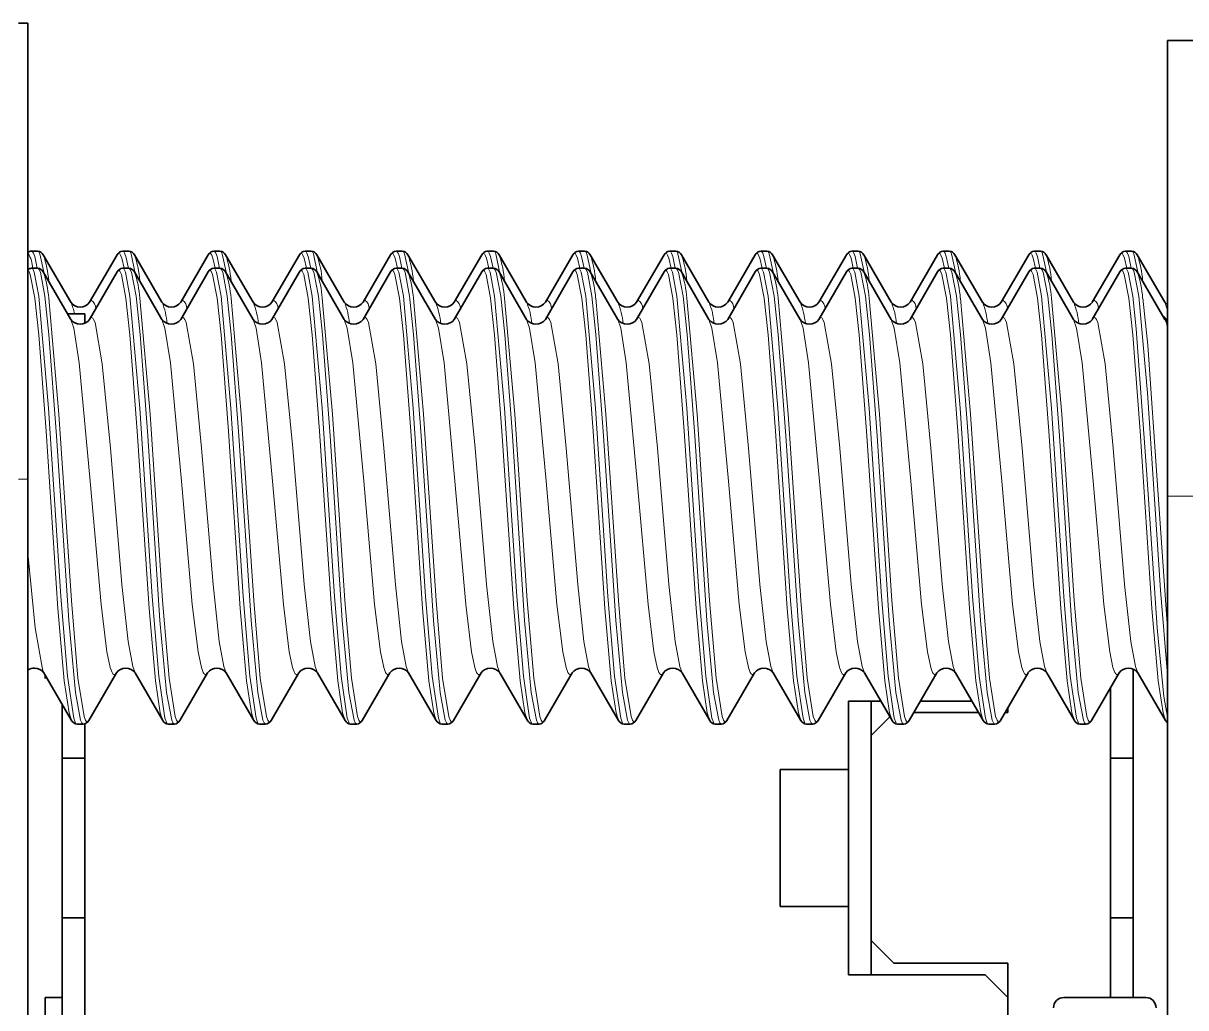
# Model space of a CAD drawing. Extents: x 377 to 822, y 181 to 641.
# Drawn here: x 782.5 to 787.6, y 432.68 to 437 of the extents above; entities that cross this region are included whole.
import ezdxf

# ---------------------------------------------------------------- set-up
doc = ezdxf.new("R2010")
doc.units = 0

msp = doc.modelspace()

# ---------------------------------------------------------------- linework, layer by layer
at = {"color": 7, "lineweight": 35, "ltscale": 0.001021}
msp.add_line((782.5207, 437), (782.4799, 437), dxfattribs=at)
at = {"color": 7, "lineweight": 35, "ltscale": 0.05}
for p, q in [((782.5207, 435), (782.5207, 437)), ((787.5207, 434.9248), (787.5207, 436.9248))]:
    msp.add_line(p, q, dxfattribs=at)
at = {"color": 7, "lineweight": 35, "ltscale": 0.020125}
msp.add_line((787.5207, 436.9248), (788.3257, 436.9248), dxfattribs=at)
at = {"color": 7, "lineweight": 35, "ltscale": 0.000669861}
for p, q in [((782.5366, 436), (782.5634, 436)), ((783.3365, 436), (783.3633, 436)), ((784.5366, 436), (784.5634, 436)), ((785.3365, 436), (785.3633, 436)), ((786.5366, 436), (786.5634, 436)), ((787.3365, 436), (787.3633, 436)), ((782.5366, 435.9248), (782.5634, 435.9248)), ((783.3365, 435.9248), (783.3633, 435.9248)), ((784.5366, 435.9248), (784.5634, 435.9248)), ((785.3365, 435.9248), (785.3633, 435.9248)), ((786.5366, 435.9248), (786.5634, 435.9248)), ((787.3365, 435.9248), (787.3633, 435.9248)), ((783.5366, 433.9248), (783.5634, 433.9248)), ((784.3365, 433.9248), (784.3633, 433.9248)), ((785.5366, 433.9248), (785.5634, 433.9248)), ((786.3365, 433.9248), (786.3633, 433.9248))]:
    msp.add_line(p, q, dxfattribs=at)
at = {"color": 7, "lineweight": 35, "ltscale": 0.006017}
for p, q in [((782.5878, 435.9839), (782.7089, 435.7758)), ((782.9121, 435.9839), (782.7911, 435.7758)), ((782.9878, 435.9839), (783.1088, 435.7758)), ((783.3878, 435.9839), (783.5089, 435.7758)), ((783.7121, 435.9839), (783.5911, 435.7758)), ((784.1878, 435.9839), (784.3088, 435.7758)), ((784.5121, 435.9839), (784.3911, 435.7758)), ((784.5878, 435.9839), (784.7089, 435.7758)), ((784.9121, 435.9839), (784.7911, 435.7758)), ((784.9878, 435.9839), (785.1088, 435.7758)), ((785.3878, 435.9839), (785.5089, 435.7758)), ((785.7121, 435.9839), (785.5911, 435.7758)), ((786.1878, 435.9839), (786.3088, 435.7758)), ((786.5121, 435.9839), (786.3911, 435.7758)), ((786.5878, 435.9839), (786.7089, 435.7758)), ((786.9121, 435.9839), (786.7911, 435.7758)), ((786.9878, 435.9839), (787.1088, 435.7758)), ((787.3878, 435.9839), (787.5089, 435.7758)), ((782.5878, 435.9087), (782.7089, 435.7006)), ((782.9121, 435.9087), (782.7911, 435.7006)), ((782.9878, 435.9087), (783.1088, 435.7006)), ((783.3878, 435.9087), (783.5089, 435.7006)), ((783.7121, 435.9087), (783.5911, 435.7006)), ((784.1878, 435.9087), (784.3088, 435.7006)), ((784.5121, 435.9087), (784.3911, 435.7006)), ((784.5878, 435.9087), (784.7089, 435.7006)), ((784.9121, 435.9087), (784.7911, 435.7006)), ((784.9878, 435.9087), (785.1088, 435.7006)), ((785.3878, 435.9087), (785.5089, 435.7006)), ((785.7121, 435.9087), (785.5911, 435.7006)), ((786.1878, 435.9087), (786.3088, 435.7006)), ((786.5121, 435.9087), (786.3911, 435.7006)), ((786.5878, 435.9087), (786.7089, 435.7006)), ((786.9121, 435.9087), (786.7911, 435.7006)), ((786.9878, 435.9087), (787.1088, 435.7006)), ((787.3878, 435.9087), (787.5089, 435.7006)), ((783.1878, 433.9409), (783.3088, 434.1489)), ((783.5878, 433.9409), (783.7089, 434.1489)), ((783.9878, 433.9409), (784.1088, 434.1489)), ((784.3878, 433.9409), (784.5089, 434.1489)), ((785.1878, 433.9409), (785.3088, 434.1489)), ((785.5878, 433.9409), (785.7089, 434.1489)), ((785.9878, 433.9409), (786.1088, 434.1489)), ((786.3878, 433.9409), (786.5089, 434.1489)), ((787.1878, 433.9409), (787.3088, 434.1489))]:
    msp.add_line(p, q, dxfattribs=at)
at = {"color": 7, "lineweight": 35, "ltscale": 0.000671387}
for p, q in [((782.9365, 436), (782.9634, 436)), ((783.7365, 436), (783.7634, 436)), ((784.1365, 436), (784.1634, 436)), ((784.9365, 436), (784.9634, 436)), ((785.7365, 436), (785.7634, 436)), ((786.1365, 436), (786.1634, 436)), ((786.9365, 436), (786.9634, 436)), ((782.9365, 435.9248), (782.9634, 435.9248)), ((783.7365, 435.9248), (783.7634, 435.9248)), ((784.1365, 435.9248), (784.1634, 435.9248)), ((784.9365, 435.9248), (784.9634, 435.9248)), ((785.7365, 435.9248), (785.7634, 435.9248)), ((786.1365, 435.9248), (786.1634, 435.9248)), ((786.9365, 435.9248), (786.9634, 435.9248)), ((782.7365, 433.9248), (782.7634, 433.9248)), ((783.1365, 433.9248), (783.1634, 433.9248)), ((783.9365, 433.9248), (783.9634, 433.9248)), ((784.7365, 433.9248), (784.7634, 433.9248)), ((785.1365, 433.9248), (785.1634, 433.9248)), ((785.9365, 433.9248), (785.9634, 433.9248)), ((786.7365, 433.9248), (786.7634, 433.9248)), ((787.1365, 433.9248), (787.1634, 433.9248))]:
    msp.add_line(p, q, dxfattribs=at)
at = {"color": 7, "lineweight": 35, "ltscale": 0.006018}
for p, q in [((783.3121, 435.9839), (783.191, 435.7758)), ((783.7878, 435.9839), (783.9089, 435.7758)), ((784.1121, 435.9839), (783.991, 435.7758)), ((785.3121, 435.9839), (785.191, 435.7758)), ((785.7878, 435.9839), (785.9089, 435.7758)), ((786.1121, 435.9839), (785.991, 435.7758)), ((787.3121, 435.9839), (787.191, 435.7758)), ((783.3121, 435.9087), (783.191, 435.7006)), ((783.7878, 435.9087), (783.9089, 435.7006)), ((784.1121, 435.9087), (783.991, 435.7006)), ((785.3121, 435.9087), (785.191, 435.7006)), ((785.7878, 435.9087), (785.9089, 435.7006)), ((786.1121, 435.9087), (785.991, 435.7006)), ((787.3121, 435.9087), (787.191, 435.7006)), ((782.7121, 433.9409), (782.5911, 434.1489)), ((782.7878, 433.9409), (782.9089, 434.1489)), ((783.5121, 433.9409), (783.3911, 434.1489)), ((783.9121, 433.9409), (783.7911, 434.1489)), ((784.7121, 433.9409), (784.5911, 434.1489)), ((784.7878, 433.9409), (784.9089, 434.1489)), ((785.5121, 433.9409), (785.3911, 434.1489)), ((785.9121, 433.9409), (785.7911, 434.1489)), ((786.7121, 433.9409), (786.5911, 434.1489)), ((786.7878, 433.9409), (786.9089, 434.1489)), ((787.5121, 433.9409), (787.3911, 434.1489))]:
    msp.add_line(p, q, dxfattribs=at)
at = {"color": 7, "lineweight": 13, "ltscale": 0.000798874}
msp.add_line((787.5089, 435.7758), (787.5198, 435.7458), dxfattribs=at)
at = {"color": 7, "lineweight": 35, "ltscale": 0.000424612}
msp.add_line((787.5207, 435.7637), (787.5089, 435.7758), dxfattribs=at)
at = {"color": 7, "lineweight": 35, "ltscale": 0.001897}
msp.add_line((782.6948, 435.7248), (782.7707, 435.7248), dxfattribs=at)
at = {"color": 7, "lineweight": 35, "ltscale": 0.001027}
msp.add_line((782.7707, 435.7248), (782.7707, 435.6837), dxfattribs=at)
at = {"color": 7, "lineweight": 35, "ltscale": 0.000420844}
msp.add_line((787.5206, 435.6885), (787.5089, 435.7006), dxfattribs=at)
at = {"color": 7, "lineweight": 13, "ltscale": 0.001021}
msp.add_line((782.5207, 435), (782.4799, 435), dxfattribs=at)
at = {"color": 7, "lineweight": 35}
msp.add_line((782.5207, 406), (782.5207, 435), dxfattribs=at)
at = {"color": 7, "lineweight": 35, "ltscale": 0.2125}
msp.add_line((787.5207, 434.9248), (787.5207, 426.4248), dxfattribs=at)
at = {"color": 7, "lineweight": 13, "ltscale": 0.020125}
msp.add_line((787.5207, 434.9248), (788.3257, 434.9248), dxfattribs=at)
at = {"color": 7, "lineweight": 35, "ltscale": 0.000405121}
msp.add_line((782.5957, 434.1248), (782.5957, 434.141), dxfattribs=at)
at = {"color": 7, "lineweight": 35, "ltscale": 0.006019}
for p, q in [((783.1121, 433.9409), (782.991, 434.1489)), ((784.3121, 433.9409), (784.191, 434.1489)), ((785.1121, 433.9409), (784.991, 434.1489)), ((786.3121, 433.9409), (786.191, 434.1489)), ((787.1121, 433.9409), (786.991, 434.1489))]:
    msp.add_line(p, q, dxfattribs=at)
at = {"color": 7, "lineweight": 35, "ltscale": 0.009776}
msp.add_line((787.3707, 434.1658), (787.3707, 433.7748), dxfattribs=at)
msp.add_line((787.3707, 434.1658), (787.3707, 433.7748), dxfattribs=at)
at = {"color": 7, "lineweight": 35, "ltscale": 0.033964}
msp.add_line((787.2707, 432.7248), (787.2707, 434.0833), dxfattribs=at)
msp.add_line((787.2707, 432.7248), (787.2707, 434.0833), dxfattribs=at)
at = {"color": 7, "lineweight": 35, "ltscale": 0.0075}
for p, q in [((786.1207, 434.0248), (786.1207, 433.7248)), ((786.1207, 433.7248), (785.8207, 433.7248)), ((785.8207, 433.1248), (786.1207, 433.1248)), ((786.1207, 433.1248), (786.1207, 432.8248))]:
    msp.add_line(p, q, dxfattribs=at)
at = {"color": 7, "lineweight": 35, "ltscale": 0.003566}
msp.add_line((786.2633, 434.0248), (786.1207, 434.0248), dxfattribs=at)
at = {"color": 7, "lineweight": 35, "ltscale": 0.003751}
msp.add_line((786.2207, 434.0248), (786.2207, 433.8748), dxfattribs=at)
msp.add_line((786.2207, 434.0248), (786.2207, 433.8748), dxfattribs=at)
at = {"color": 7, "lineweight": 35, "ltscale": 0.03}
for p, q in [((786.2207, 434.0248), (786.2207, 432.8248)), ((786.8207, 431.5248), (786.8207, 432.7248))]:
    msp.add_line(p, q, dxfattribs=at)
at = {"color": 7, "lineweight": 35, "ltscale": 0.005666}
msp.add_line((786.6633, 434.0248), (786.4366, 434.0248), dxfattribs=at)
at = {"color": 7, "lineweight": 35, "ltscale": 0.005932}
msp.add_line((782.6707, 434.0121), (782.6707, 433.7748), dxfattribs=at)
at = {"color": 7, "lineweight": 35, "ltscale": 0.009682}
msp.add_line((782.6707, 433.6248), (782.6707, 434.0121), dxfattribs=at)
at = {"color": 7, "lineweight": 35, "ltscale": 0.007121}
for p, q in [((786.6924, 433.9748), (786.4075, 433.9748)), ((786.6924, 433.9748), (786.4075, 433.9748)), ((786.4075, 433.9748), (786.6924, 433.9748))]:
    msp.add_line(p, q, dxfattribs=at)
at = {"color": 7, "lineweight": 35, "ltscale": 0.000328064}
for p, q in [((786.8207, 433.9748), (786.8076, 433.9748)), ((786.8207, 433.9748), (786.8076, 433.9748)), ((786.8076, 433.9748), (786.8207, 433.9748))]:
    msp.add_line(p, q, dxfattribs=at)
at = {"color": 7, "lineweight": 35, "ltscale": 0.000565338}
for p, q in [((786.8207, 433.9974), (786.8207, 433.9748)), ((786.8207, 433.9974), (786.8207, 433.9748)), ((786.8207, 433.9748), (786.8207, 433.9974))]:
    msp.add_line(p, q, dxfattribs=at)
at = {"color": 7, "lineweight": 35, "ltscale": 0.032528}
msp.add_line((782.7707, 432.6248), (782.7707, 433.9259), dxfattribs=at)
at = {"color": 7, "lineweight": 35, "ltscale": 0.002903}
msp.add_line((786.3028, 433.9569), (786.2207, 433.8748), dxfattribs=at)
msp.add_line((786.3028, 433.9569), (786.2207, 433.8748), dxfattribs=at)
msp.add_line((786.3028, 433.9569), (786.2207, 433.8748), dxfattribs=at)
at = {"color": 7, "lineweight": 35, "ltscale": 0.000336425}
msp.add_line((787.5207, 433.9305), (787.5121, 433.9409), dxfattribs=at)
at = {"color": 7, "lineweight": 35, "ltscale": 0.0225}
msp.add_line((786.2207, 433.8748), (786.2207, 432.9748), dxfattribs=at)
msp.add_line((786.2207, 433.8748), (786.2207, 432.9748), dxfattribs=at)
at = {"color": 7, "lineweight": 35, "ltscale": 0.0175}
for p, q in [((782.6707, 433.7748), (782.6707, 433.0748)), ((782.7707, 433.7748), (782.7707, 433.0748)), ((786.2207, 433.7748), (786.2207, 433.0748)), ((786.2207, 433.0748), (786.2207, 433.7748)), ((787.3707, 433.7748), (787.3707, 433.0748)), ((787.3707, 433.7748), (787.3707, 433.0748))]:
    msp.add_line(p, q, dxfattribs=at)
at = {"color": 7, "lineweight": 35, "ltscale": 0.002499}
for p, q in [((782.7707, 433.7748), (782.6707, 433.7748)), ((787.2707, 433.7748), (787.3707, 433.7748)), ((787.2707, 433.7748), (787.3707, 433.7748)), ((782.7707, 433.0748), (782.6707, 433.0748)), ((787.3707, 433.0748), (787.2707, 433.0748)), ((787.3707, 433.0748), (787.2707, 433.0748)), ((787.3707, 433.0748), (787.2707, 433.0748))]:
    msp.add_line(p, q, dxfattribs=at)
at = {"color": 7, "lineweight": 35, "ltscale": 0.015}
for p, q in [((785.8207, 433.7248), (785.8207, 433.1248)), ((786.1207, 433.1248), (786.1207, 433.7248))]:
    msp.add_line(p, q, dxfattribs=at)
at = {"color": 7, "lineweight": 35, "ltscale": 0.0125}
for p, q in [((782.6707, 433.2248), (782.6707, 432.7248)), ((786.3207, 432.8748), (786.8207, 432.8748)), ((786.3207, 432.8748), (786.8207, 432.8748))]:
    msp.add_line(p, q, dxfattribs=at)
at = {"color": 7, "lineweight": 35, "ltscale": 0.01125}
msp.add_line((782.6707, 433.0748), (782.6707, 432.6248), dxfattribs=at)
at = {"color": 7, "lineweight": 35, "ltscale": 0.00875}
msp.add_line((787.3707, 433.0748), (787.3707, 432.7248), dxfattribs=at)
msp.add_line((787.3707, 433.0748), (787.3707, 432.7248), dxfattribs=at)
at = {"color": 7, "lineweight": 35, "ltscale": 0.003535}
for p, q in [((786.2207, 432.9748), (786.3207, 432.8748)), ((786.2207, 432.9748), (786.3207, 432.8748)), ((786.2207, 432.9748), (786.3207, 432.8748)), ((786.8207, 432.7248), (786.7207, 432.8248))]:
    msp.add_line(p, q, dxfattribs=at)
at = {"color": 7, "lineweight": 35, "ltscale": 0.00375}
for p, q in [((786.2207, 432.9748), (786.2207, 432.8248)), ((786.2207, 432.9748), (786.2207, 432.8248)), ((786.8207, 432.8748), (786.8207, 432.7248)), ((786.8207, 432.8748), (786.8207, 432.7248)), ((786.8207, 432.8748), (786.8207, 432.7248))]:
    msp.add_line(p, q, dxfattribs=at)
at = {"color": 7, "lineweight": 35, "ltscale": 0.015001}
msp.add_line((786.1207, 432.8248), (786.7207, 432.8248), dxfattribs=at)
at = {"color": 7, "lineweight": 35, "ltscale": 0.001875}
msp.add_line((782.5957, 432.7248), (782.6707, 432.7248), dxfattribs=at)
at = {"color": 7, "lineweight": 35, "ltscale": 0.0025}
msp.add_line((782.5957, 432.7248), (782.5957, 432.6248), dxfattribs=at)
at = {"color": 7, "lineweight": 35, "ltscale": 0.009001}
msp.add_line((787.4257, 432.7248), (787.0657, 432.7248), dxfattribs=at)
at = {"color": 7, "lineweight": 13}
for points in [[(782.5614, 435.9247), (782.5504, 435.9762), (782.5449, 435.9914), (782.5411, 435.9974), (782.5392, 435.9991), (782.5364, 436)], [(782.5919, 435.9017), (782.5731, 435.9884), (782.5688, 435.9964), (782.5667, 435.9987), (782.5645, 435.9998), (782.5634, 436)], [(782.9424, 435.9247), (782.9322, 435.9694), (782.927, 435.9825), (782.9235, 435.9877), (782.9218, 435.9891), (782.9192, 435.99)], [(782.9614, 435.9247), (782.9504, 435.9762), (782.9449, 435.9914), (782.9412, 435.9974), (782.9393, 435.9991), (782.9365, 436)], [(782.9918, 435.9017), (782.9731, 435.9884), (782.9688, 435.9964), (782.9667, 435.9987), (782.9645, 435.9998), (782.9634, 436)], [(783.3424, 435.9247), (783.3322, 435.9694), (783.327, 435.9825), (783.3235, 435.9877), (783.3218, 435.9891), (783.3192, 435.99)], [(783.3614, 435.9247), (783.3505, 435.9762), (783.3448, 435.9914), (783.3411, 435.9974), (783.3393, 435.9991), (783.3365, 436)], [(783.3918, 435.9017), (783.373, 435.9884), (783.3688, 435.9964), (783.3666, 435.9987), (783.3645, 435.9998), (783.3635, 436)], [(783.7424, 435.9247), (783.7322, 435.9694), (783.727, 435.9825), (783.7235, 435.9877), (783.7218, 435.9891), (783.7192, 435.99)], [(783.7614, 435.9247), (783.7504, 435.9762), (783.7449, 435.9914), (783.7411, 435.9974), (783.7393, 435.9991), (783.7365, 436)], [(783.7919, 435.9017), (783.7731, 435.9884), (783.7688, 435.9964), (783.7667, 435.9987), (783.7645, 435.9998), (783.7634, 436)], [(784.1424, 435.9247), (784.1322, 435.9694), (784.127, 435.9825), (784.1235, 435.9877), (784.1218, 435.9891), (784.1192, 435.99)], [(784.1614, 435.9247), (784.1505, 435.9762), (784.1449, 435.9914), (784.1412, 435.9974), (784.1393, 435.9991), (784.1365, 436)], [(784.1918, 435.9017), (784.173, 435.9884), (784.1688, 435.9964), (784.1666, 435.9987), (784.1645, 435.9998), (784.1635, 436)], [(784.5424, 435.9247), (784.5322, 435.9694), (784.527, 435.9825), (784.5235, 435.9877), (784.5218, 435.9891), (784.5192, 435.99)], [(784.5614, 435.9247), (784.5504, 435.9762), (784.5449, 435.9914), (784.5411, 435.9974), (784.5392, 435.9991), (784.5364, 436)], [(784.5919, 435.9017), (784.5731, 435.9884), (784.5688, 435.9964), (784.5667, 435.9987), (784.5645, 435.9998), (784.5634, 436)], [(784.9424, 435.9247), (784.9322, 435.9694), (784.927, 435.9825), (784.9235, 435.9877), (784.9218, 435.9891), (784.9192, 435.99)], [(784.9614, 435.9247), (784.9504, 435.9762), (784.9449, 435.9914), (784.9412, 435.9974), (784.9393, 435.9991), (784.9365, 436)], [(784.9918, 435.9017), (784.9731, 435.9884), (784.9688, 435.9964), (784.9667, 435.9987), (784.9645, 435.9998), (784.9634, 436)], [(785.3424, 435.9247), (785.3322, 435.9694), (785.327, 435.9825), (785.3235, 435.9877), (785.3218, 435.9891), (785.3192, 435.99)], [(785.3614, 435.9247), (785.3505, 435.9762), (785.3448, 435.9914), (785.3411, 435.9974), (785.3393, 435.9991), (785.3365, 436)], [(785.3918, 435.9017), (785.373, 435.9884), (785.3688, 435.9964), (785.3666, 435.9987), (785.3645, 435.9998), (785.3635, 436)], [(785.7424, 435.9247), (785.7322, 435.9694), (785.727, 435.9825), (785.7235, 435.9877), (785.7218, 435.9891), (785.7192, 435.99)], [(785.7614, 435.9247), (785.7504, 435.9762), (785.7449, 435.9914), (785.7411, 435.9974), (785.7393, 435.9991), (785.7365, 436)], [(785.7919, 435.9017), (785.7731, 435.9884), (785.7688, 435.9964), (785.7667, 435.9987), (785.7645, 435.9998), (785.7634, 436)], [(786.1424, 435.9247), (786.1322, 435.9694), (786.127, 435.9825), (786.1235, 435.9877), (786.1218, 435.9891), (786.1192, 435.99)], [(786.1614, 435.9247), (786.1505, 435.9762), (786.1449, 435.9914), (786.1412, 435.9974), (786.1393, 435.9991), (786.1365, 436)], [(786.1918, 435.9017), (786.173, 435.9884), (786.1688, 435.9964), (786.1666, 435.9987), (786.1645, 435.9998), (786.1635, 436)], [(786.5424, 435.9247), (786.5322, 435.9694), (786.527, 435.9825), (786.5235, 435.9877), (786.5218, 435.9891), (786.5192, 435.99)], [(786.5614, 435.9247), (786.5504, 435.9762), (786.5449, 435.9914), (786.5411, 435.9974), (786.5392, 435.9991), (786.5364, 436)], [(786.5919, 435.9017), (786.5731, 435.9884), (786.5688, 435.9964), (786.5667, 435.9987), (786.5645, 435.9998), (786.5634, 436)], [(786.9424, 435.9247), (786.9322, 435.9694), (786.927, 435.9825), (786.9235, 435.9877), (786.9218, 435.9891), (786.9192, 435.99)], [(786.9614, 435.9247), (786.9504, 435.9762), (786.9449, 435.9914), (786.9412, 435.9974), (786.9393, 435.9991), (786.9365, 436)], [(786.9918, 435.9017), (786.9731, 435.9884), (786.9688, 435.9964), (786.9667, 435.9987), (786.9645, 435.9998), (786.9634, 436)], [(787.3424, 435.9247), (787.3322, 435.9694), (787.327, 435.9825), (787.3235, 435.9877), (787.3218, 435.9891), (787.3192, 435.99)], [(787.3614, 435.9247), (787.3505, 435.9762), (787.3448, 435.9914), (787.3411, 435.9974), (787.3393, 435.9991), (787.3365, 436)], [(787.3918, 435.9017), (787.373, 435.9884), (787.3688, 435.9964), (787.3666, 435.9987), (787.3645, 435.9998), (787.3635, 436)], [(782.5511, 435.793), (782.531, 435.8977), (782.5242, 435.9117), (782.5207, 435.9145)], [(782.5684, 435.8023), (782.5484, 435.9074), (782.5416, 435.9217), (782.5381, 435.9245), (782.5364, 435.9248)], [(782.5952, 435.8023), (782.5753, 435.9072), (782.5685, 435.9215), (782.5651, 435.9244), (782.5634, 435.9248)], [(782.951, 435.793), (782.9311, 435.8974), (782.9243, 435.9116), (782.9208, 435.9144), (782.9192, 435.9148)], [(782.9684, 435.8023), (782.9484, 435.9074), (782.9416, 435.9217), (782.9381, 435.9245), (782.9365, 435.9248)], [(782.9952, 435.8023), (782.9753, 435.9072), (782.9685, 435.9215), (782.9651, 435.9244), (782.9634, 435.9248)], [(783.3511, 435.793), (783.3311, 435.8974), (783.3243, 435.9116), (783.3209, 435.9144), (783.3192, 435.9148)], [(783.3683, 435.8023), (783.3484, 435.9074), (783.3416, 435.9217), (783.3381, 435.9245), (783.3365, 435.9248)], [(783.3952, 435.8023), (783.3753, 435.9072), (783.3685, 435.9215), (783.3651, 435.9244), (783.3635, 435.9248)], [(783.7511, 435.793), (783.7311, 435.8974), (783.7242, 435.9116), (783.7208, 435.9144), (783.7192, 435.9148)], [(783.7684, 435.8023), (783.7484, 435.9074), (783.7416, 435.9217), (783.7381, 435.9245), (783.7365, 435.9248)], [(783.7952, 435.8023), (783.7753, 435.9072), (783.7685, 435.9215), (783.7651, 435.9244), (783.7634, 435.9248)], [(784.1511, 435.793), (784.1311, 435.8974), (784.1243, 435.9116), (784.1208, 435.9144), (784.1192, 435.9148)], [(784.1684, 435.8023), (784.1484, 435.9074), (784.1415, 435.9217), (784.1381, 435.9245), (784.1365, 435.9248)], [(784.1952, 435.8023), (784.1754, 435.9072), (784.1685, 435.9215), (784.1651, 435.9244), (784.1635, 435.9248)], [(784.5511, 435.793), (784.5311, 435.8974), (784.5243, 435.9116), (784.5208, 435.9144), (784.5192, 435.9148)], [(784.5684, 435.8023), (784.5484, 435.9074), (784.5416, 435.9217), (784.5381, 435.9245), (784.5364, 435.9248)], [(784.5952, 435.8023), (784.5753, 435.9072), (784.5685, 435.9215), (784.5651, 435.9244), (784.5634, 435.9248)], [(784.951, 435.793), (784.9311, 435.8974), (784.9243, 435.9116), (784.9208, 435.9144), (784.9192, 435.9148)], [(784.9684, 435.8023), (784.9484, 435.9074), (784.9416, 435.9217), (784.9381, 435.9245), (784.9365, 435.9248)], [(784.9952, 435.8023), (784.9753, 435.9072), (784.9685, 435.9215), (784.9651, 435.9244), (784.9634, 435.9248)], [(785.3511, 435.793), (785.3311, 435.8974), (785.3243, 435.9116), (785.3209, 435.9144), (785.3192, 435.9148)], [(785.3683, 435.8023), (785.3484, 435.9074), (785.3416, 435.9217), (785.3381, 435.9245), (785.3365, 435.9248)], [(785.3952, 435.8023), (785.3753, 435.9072), (785.3685, 435.9215), (785.3651, 435.9244), (785.3635, 435.9248)], [(785.7511, 435.793), (785.7311, 435.8974), (785.7242, 435.9116), (785.7208, 435.9144), (785.7192, 435.9148)], [(785.7684, 435.8023), (785.7484, 435.9074), (785.7416, 435.9217), (785.7381, 435.9245), (785.7365, 435.9248)], [(785.7952, 435.8023), (785.7753, 435.9072), (785.7685, 435.9215), (785.7651, 435.9244), (785.7634, 435.9248)], [(786.1511, 435.793), (786.1311, 435.8974), (786.1243, 435.9116), (786.1208, 435.9144), (786.1192, 435.9148)], [(786.1684, 435.8023), (786.1484, 435.9074), (786.1415, 435.9217), (786.1381, 435.9245), (786.1365, 435.9248)], [(786.1952, 435.8023), (786.1754, 435.9072), (786.1685, 435.9215), (786.1651, 435.9244), (786.1635, 435.9248)], [(786.5511, 435.793), (786.5311, 435.8974), (786.5243, 435.9116), (786.5208, 435.9144), (786.5192, 435.9148)], [(786.5684, 435.8023), (786.5484, 435.9074), (786.5416, 435.9217), (786.5381, 435.9245), (786.5364, 435.9248)], [(786.5952, 435.8023), (786.5753, 435.9072), (786.5685, 435.9215), (786.5651, 435.9244), (786.5634, 435.9248)], [(786.951, 435.793), (786.9311, 435.8974), (786.9243, 435.9116), (786.9208, 435.9144), (786.9192, 435.9148)], [(786.9684, 435.8023), (786.9484, 435.9074), (786.9416, 435.9217), (786.9381, 435.9245), (786.9365, 435.9248)], [(786.9952, 435.8023), (786.9753, 435.9072), (786.9685, 435.9215), (786.9651, 435.9244), (786.9634, 435.9248)], [(787.3511, 435.793), (787.3311, 435.8974), (787.3243, 435.9116), (787.3209, 435.9144), (787.3192, 435.9148)], [(787.3683, 435.8023), (787.3484, 435.9074), (787.3416, 435.9217), (787.3381, 435.9245), (787.3365, 435.9248)], [(787.3952, 435.8023), (787.3753, 435.9072), (787.3685, 435.9215), (787.3651, 435.9244), (787.3635, 435.9248)], [(782.7121, 433.9409), (782.7012, 433.974), (782.6802, 434.1143), (782.6523, 434.4319), (782.6005, 435.2101), (782.5684, 435.633), (782.5511, 435.793)], [(782.7365, 433.9248), (782.7349, 433.9251), (782.7316, 433.9277), (782.7285, 433.9329), (782.722, 433.9505), (782.6946, 434.1343), (782.6656, 434.4841), (782.6113, 435.3114), (782.5684, 435.8023)], [(782.7634, 433.9248), (782.7621, 433.925), (782.7596, 433.9265), (782.757, 433.9298), (782.7518, 433.9411), (782.7294, 434.0638), (782.7001, 434.3792), (782.6463, 435.1901), (782.6132, 435.6345), (782.5952, 435.8023)], [(782.7808, 433.9348), (782.7792, 433.9351), (782.7761, 433.9374), (782.773, 433.942), (782.7669, 433.9581), (782.7404, 434.1268), (782.7114, 434.4666), (782.6571, 435.2842), (782.6125, 435.7941)], [(783.1121, 433.9409), (783.1012, 433.974), (783.0802, 434.1143), (783.0524, 434.4319), (783.0005, 435.2101), (782.9684, 435.633), (782.951, 435.793)], [(783.1365, 433.9248), (783.1349, 433.9251), (783.1317, 433.9277), (783.1284, 433.9329), (783.1221, 433.9505), (783.0945, 434.1343), (783.0656, 434.4841), (783.0112, 435.3114), (782.9684, 435.8023)], [(783.1635, 433.9248), (783.1622, 433.925), (783.1595, 433.9265), (783.157, 433.9298), (783.1519, 433.9411), (783.1294, 434.0638), (783.1001, 434.3792), (783.0463, 435.1901), (783.0131, 435.6345), (782.9952, 435.8023)], [(783.1807, 433.9348), (783.1792, 433.9351), (783.1761, 433.9374), (783.173, 433.942), (783.1669, 433.9581), (783.1404, 434.1268), (783.1114, 434.4666), (783.0571, 435.2842), (783.0125, 435.7941)], [(783.5121, 433.9409), (783.5012, 433.974), (783.4802, 434.1143), (783.4523, 434.4319), (783.4006, 435.2101), (783.3684, 435.633), (783.3511, 435.793)], [(783.5364, 433.9248), (783.5349, 433.9251), (783.5316, 433.9277), (783.5284, 433.9329), (783.522, 433.9505), (783.4946, 434.1343), (783.4656, 434.4841), (783.4113, 435.3114), (783.3683, 435.8023)], [(783.5634, 433.9248), (783.5621, 433.925), (783.5596, 433.9265), (783.557, 433.9298), (783.5518, 433.9411), (783.5294, 434.0638), (783.5001, 434.3792), (783.4463, 435.1901), (783.4131, 435.6345), (783.3952, 435.8023)], [(783.5807, 433.9348), (783.5792, 433.9351), (783.5761, 433.9374), (783.5731, 433.942), (783.5669, 433.9581), (783.5404, 434.1268), (783.5114, 434.4666), (783.4571, 435.2842), (783.4125, 435.7941)], [(783.9121, 433.9409), (783.9012, 433.974), (783.8802, 434.1143), (783.8524, 434.4319), (783.8005, 435.2101), (783.7684, 435.633), (783.7511, 435.793)], [(783.9365, 433.9248), (783.9349, 433.9251), (783.9316, 433.9277), (783.9284, 433.9329), (783.9221, 433.9505), (783.8946, 434.1343), (783.8656, 434.4841), (783.8113, 435.3114), (783.7684, 435.8023)], [(783.9634, 433.9248), (783.9622, 433.925), (783.9596, 433.9265), (783.957, 433.9298), (783.9518, 433.9411), (783.9294, 434.0638), (783.9001, 434.3792), (783.8463, 435.1901), (783.8131, 435.6345), (783.7952, 435.8023)], [(783.9807, 433.9348), (783.9792, 433.9351), (783.9761, 433.9374), (783.973, 433.942), (783.9669, 433.9581), (783.9404, 434.1268), (783.9114, 434.4666), (783.8571, 435.2842), (783.8125, 435.7941)], [(784.3121, 433.9409), (784.3012, 433.974), (784.2802, 434.1143), (784.2524, 434.4319), (784.2006, 435.2101), (784.1684, 435.633), (784.1511, 435.793)], [(784.3365, 433.9248), (784.3348, 433.9251), (784.3317, 433.9277), (784.3284, 433.9329), (784.3221, 433.9505), (784.2946, 434.1343), (784.2656, 434.4841), (784.2112, 435.3114), (784.1684, 435.8023)], [(784.3635, 433.9248), (784.3621, 433.925), (784.3596, 433.9265), (784.357, 433.9298), (784.3519, 433.9411), (784.3294, 434.0638), (784.3001, 434.3792), (784.2463, 435.1901), (784.2131, 435.6345), (784.1952, 435.8023)], [(784.3807, 433.9348), (784.3792, 433.9351), (784.3761, 433.9374), (784.373, 433.942), (784.3669, 433.9581), (784.3404, 434.1268), (784.3113, 434.4666), (784.2571, 435.2842), (784.2125, 435.7941)], [(784.7121, 433.9409), (784.7012, 433.974), (784.6802, 434.1143), (784.6523, 434.4319), (784.6005, 435.2101), (784.5684, 435.633), (784.5511, 435.793)], [(784.7365, 433.9248), (784.7349, 433.9251), (784.7316, 433.9277), (784.7285, 433.9329), (784.722, 433.9505), (784.6946, 434.1343), (784.6656, 434.4841), (784.6113, 435.3114), (784.5684, 435.8023)], [(784.7634, 433.9248), (784.7621, 433.925), (784.7596, 433.9265), (784.757, 433.9298), (784.7518, 433.9411), (784.7294, 434.0638), (784.7001, 434.3792), (784.6463, 435.1901), (784.6132, 435.6345), (784.5952, 435.8023)], [(784.7808, 433.9348), (784.7792, 433.9351), (784.7761, 433.9374), (784.773, 433.942), (784.7669, 433.9581), (784.7404, 434.1268), (784.7114, 434.4666), (784.6571, 435.2842), (784.6125, 435.7941)], [(785.1121, 433.9409), (785.1012, 433.974), (785.0802, 434.1143), (785.0524, 434.4319), (785.0005, 435.2101), (784.9684, 435.633), (784.951, 435.793)], [(785.1365, 433.9248), (785.1349, 433.9251), (785.1317, 433.9277), (785.1284, 433.9329), (785.1221, 433.9505), (785.0945, 434.1343), (785.0656, 434.4841), (785.0112, 435.3114), (784.9684, 435.8023)], [(785.1635, 433.9248), (785.1622, 433.925), (785.1595, 433.9265), (785.157, 433.9298), (785.1519, 433.9411), (785.1294, 434.0638), (785.1001, 434.3792), (785.0463, 435.1901), (785.0131, 435.6345), (784.9952, 435.8023)], [(785.1807, 433.9348), (785.1792, 433.9351), (785.1761, 433.9374), (785.173, 433.942), (785.1669, 433.9581), (785.1404, 434.1268), (785.1114, 434.4666), (785.0571, 435.2842), (785.0125, 435.7941)], [(785.5121, 433.9409), (785.5012, 433.974), (785.4802, 434.1143), (785.4523, 434.4319), (785.4006, 435.2101), (785.3684, 435.633), (785.3511, 435.793)], [(785.5364, 433.9248), (785.5349, 433.9251), (785.5316, 433.9277), (785.5284, 433.9329), (785.522, 433.9505), (785.4946, 434.1343), (785.4656, 434.4841), (785.4113, 435.3114), (785.3683, 435.8023)], [(785.5634, 433.9248), (785.5621, 433.925), (785.5596, 433.9265), (785.557, 433.9298), (785.5518, 433.9411), (785.5294, 434.0638), (785.5001, 434.3792), (785.4463, 435.1901), (785.4131, 435.6345), (785.3952, 435.8023)], [(785.5807, 433.9348), (785.5792, 433.9351), (785.5761, 433.9374), (785.5731, 433.942), (785.5669, 433.9581), (785.5404, 434.1268), (785.5114, 434.4666), (785.4571, 435.2842), (785.4125, 435.7941)], [(785.9121, 433.9409), (785.9012, 433.974), (785.8802, 434.1143), (785.8524, 434.4319), (785.8005, 435.2101), (785.7684, 435.633), (785.7511, 435.793)], [(785.9365, 433.9248), (785.9349, 433.9251), (785.9316, 433.9277), (785.9284, 433.9329), (785.9221, 433.9505), (785.8946, 434.1343), (785.8656, 434.4841), (785.8113, 435.3114), (785.7684, 435.8023)], [(785.9634, 433.9248), (785.9622, 433.925), (785.9596, 433.9265), (785.957, 433.9298), (785.9518, 433.9411), (785.9294, 434.0638), (785.9001, 434.3792), (785.8463, 435.1901), (785.8131, 435.6345), (785.7952, 435.8023)], [(785.9807, 433.9348), (785.9792, 433.9351), (785.9761, 433.9374), (785.973, 433.942), (785.9669, 433.9581), (785.9404, 434.1268), (785.9114, 434.4666), (785.8571, 435.2842), (785.8125, 435.7941)], [(786.3121, 433.9409), (786.3012, 433.974), (786.2802, 434.1143), (786.2524, 434.4319), (786.2006, 435.2101), (786.1684, 435.633), (786.1511, 435.793)], [(786.3365, 433.9248), (786.3348, 433.9251), (786.3317, 433.9277), (786.3284, 433.9329), (786.3221, 433.9505), (786.2946, 434.1343), (786.2656, 434.4841), (786.2112, 435.3114), (786.1684, 435.8023)], [(786.3635, 433.9248), (786.3621, 433.925), (786.3596, 433.9265), (786.357, 433.9298), (786.3519, 433.9411), (786.3294, 434.0638), (786.3001, 434.3792), (786.2463, 435.1901), (786.2131, 435.6345), (786.1952, 435.8023)], [(786.3807, 433.9348), (786.3792, 433.9351), (786.3761, 433.9374), (786.373, 433.942), (786.3669, 433.9581), (786.3404, 434.1268), (786.3113, 434.4666), (786.2571, 435.2842), (786.2125, 435.7941)], [(786.7121, 433.9409), (786.7012, 433.974), (786.6802, 434.1143), (786.6523, 434.4319), (786.6005, 435.2101), (786.5684, 435.633), (786.5511, 435.793)], [(786.7365, 433.9248), (786.7349, 433.9251), (786.7316, 433.9277), (786.7285, 433.9329), (786.722, 433.9505), (786.6946, 434.1343), (786.6656, 434.4841), (786.6113, 435.3114), (786.5684, 435.8023)], [(786.7634, 433.9248), (786.7621, 433.925), (786.7596, 433.9265), (786.757, 433.9298), (786.7518, 433.9411), (786.7294, 434.0638), (786.7001, 434.3792), (786.6463, 435.1901), (786.6132, 435.6345), (786.5952, 435.8023)], [(786.7808, 433.9348), (786.7792, 433.9351), (786.7761, 433.9374), (786.773, 433.942), (786.7669, 433.9581), (786.7404, 434.1268), (786.7114, 434.4666), (786.6571, 435.2842), (786.6125, 435.7941)], [(787.1121, 433.9409), (787.1012, 433.974), (787.0802, 434.1143), (787.0524, 434.4319), (787.0005, 435.2101), (786.9684, 435.633), (786.951, 435.793)], [(787.1365, 433.9248), (787.1349, 433.9251), (787.1317, 433.9277), (787.1284, 433.9329), (787.1221, 433.9505), (787.0945, 434.1343), (787.0656, 434.4841), (787.0112, 435.3114), (786.9684, 435.8023)], [(787.1635, 433.9248), (787.1622, 433.925), (787.1595, 433.9265), (787.157, 433.9298), (787.1519, 433.9411), (787.1294, 434.0638), (787.1001, 434.3792), (787.0463, 435.1901), (787.0131, 435.6345), (786.9952, 435.8023)], [(787.1807, 433.9348), (787.1792, 433.9351), (787.1761, 433.9374), (787.173, 433.942), (787.1669, 433.9581), (787.1404, 434.1268), (787.1114, 434.4666), (787.0571, 435.2842), (787.0125, 435.7941)], [(787.5121, 433.9409), (787.5012, 433.974), (787.4802, 434.1143), (787.4523, 434.4319), (787.4006, 435.2101), (787.3684, 435.633), (787.3511, 435.793)], [(787.5207, 433.9556), (787.505, 434.0451), (787.4758, 434.3465), (787.4305, 435.0199), (787.3841, 435.6588), (787.3683, 435.8023)], [(787.5207, 434.1412), (787.4904, 434.5124), (787.4334, 435.3786), (787.3952, 435.8023)], [(787.5207, 434.3435), (787.4776, 434.9734), (787.434, 435.5876), (787.4125, 435.7941)], [(782.7999, 435.7083), (782.803, 435.7074), (782.8051, 435.7058), (782.8091, 435.7002), (782.8151, 435.6862), (782.8469, 435.5051), (782.8826, 435.1352), (782.9329, 434.5374), (782.9606, 434.2865), (782.9805, 434.1775), (782.991, 434.1489)], [(783.2, 435.7083), (783.203, 435.7074), (783.205, 435.7058), (783.2091, 435.7002), (783.2151, 435.6862), (783.2468, 435.5051), (783.2827, 435.1352), (783.3329, 434.5374), (783.3606, 434.2865), (783.3805, 434.1775), (783.3911, 434.1489)], [(783.6, 435.7083), (783.603, 435.7074), (783.605, 435.7058), (783.6091, 435.7002), (783.6151, 435.6862), (783.6469, 435.5051), (783.6826, 435.1352), (783.7328, 434.5374), (783.7606, 434.2865), (783.7805, 434.1775), (783.7911, 434.1489)], [(783.9999, 435.7083), (784.003, 435.7074), (784.005, 435.7058), (784.0091, 435.7002), (784.0151, 435.6862), (784.0469, 435.5051), (784.0826, 435.1352), (784.1329, 434.5374), (784.1606, 434.2865), (784.1805, 434.1775), (784.191, 434.1489)], [(784.4, 435.7083), (784.403, 435.7074), (784.405, 435.7058), (784.4091, 435.7002), (784.4151, 435.6862), (784.4468, 435.5051), (784.4827, 435.1352), (784.5329, 434.5374), (784.5605, 434.2865), (784.5805, 434.1775), (784.5911, 434.1489)], [(784.7999, 435.7083), (784.803, 435.7074), (784.8051, 435.7058), (784.8091, 435.7002), (784.8151, 435.6862), (784.8469, 435.5051), (784.8826, 435.1352), (784.9329, 434.5374), (784.9606, 434.2865), (784.9805, 434.1775), (784.991, 434.1489)], [(785.2, 435.7083), (785.203, 435.7074), (785.205, 435.7058), (785.2091, 435.7002), (785.2151, 435.6862), (785.2468, 435.5051), (785.2827, 435.1352), (785.3329, 434.5374), (785.3606, 434.2865), (785.3805, 434.1775), (785.3911, 434.1489)], [(785.6, 435.7083), (785.603, 435.7074), (785.605, 435.7058), (785.6091, 435.7002), (785.6151, 435.6862), (785.6469, 435.5051), (785.6826, 435.1352), (785.7328, 434.5374), (785.7606, 434.2865), (785.7805, 434.1775), (785.7911, 434.1489)], [(785.9999, 435.7083), (786.003, 435.7074), (786.005, 435.7058), (786.0091, 435.7002), (786.0151, 435.6862), (786.0469, 435.5051), (786.0826, 435.1352), (786.1329, 434.5374), (786.1606, 434.2865), (786.1805, 434.1775), (786.191, 434.1489)], [(786.4, 435.7083), (786.403, 435.7074), (786.405, 435.7058), (786.4091, 435.7002), (786.4151, 435.6862), (786.4468, 435.5051), (786.4827, 435.1352), (786.5329, 434.5374), (786.5605, 434.2865), (786.5805, 434.1775), (786.5911, 434.1489)], [(786.7999, 435.7083), (786.803, 435.7074), (786.8051, 435.7058), (786.8091, 435.7002), (786.8151, 435.6862), (786.8469, 435.5051), (786.8826, 435.1352), (786.9329, 434.5374), (786.9606, 434.2865), (786.9805, 434.1775), (786.991, 434.1489)], [(787.2, 435.7083), (787.203, 435.7074), (787.205, 435.7058), (787.2091, 435.7002), (787.2151, 435.6862), (787.2468, 435.5051), (787.2827, 435.1352), (787.3329, 434.5374), (787.3606, 434.2865), (787.3805, 434.1775), (787.3911, 434.1489)], [(782.7089, 435.7006), (782.722, 435.6619), (782.7463, 435.5093), (782.7946, 434.9909), (782.8415, 434.4493), (782.8675, 434.2409), (782.8817, 434.1732), (782.8898, 434.1513), (782.8938, 434.1449), (782.8979, 434.1417), (782.9, 434.1413)], [(783.1088, 435.7006), (783.1219, 435.6619), (783.1464, 435.5093), (783.1946, 434.9909), (783.2415, 434.4493), (783.2675, 434.2409), (783.2817, 434.1732), (783.2897, 434.1513), (783.2938, 434.1449), (783.2979, 434.1417), (783.2999, 434.1413)], [(783.5089, 435.7006), (783.522, 435.6619), (783.5463, 435.5093), (783.5946, 434.9909), (783.6415, 434.4493), (783.6675, 434.2409), (783.6818, 434.1732), (783.6898, 434.1513), (783.6938, 434.1449), (783.6979, 434.1417), (783.7, 434.1413)], [(783.9089, 435.7006), (783.9219, 435.6619), (783.9464, 435.5093), (783.9946, 434.9909), (784.0415, 434.4493), (784.0675, 434.2409), (784.0817, 434.1732), (784.0898, 434.1513), (784.0938, 434.1449), (784.0979, 434.1417), (784.1, 434.1413)], [(784.3088, 435.7006), (784.322, 435.6619), (784.3464, 435.5093), (784.3946, 434.9909), (784.4415, 434.4493), (784.4675, 434.2409), (784.4818, 434.1732), (784.4897, 434.1513), (784.4938, 434.1449), (784.4979, 434.1417), (784.4999, 434.1413)], [(784.7089, 435.7006), (784.722, 435.6619), (784.7463, 435.5093), (784.7946, 434.9909), (784.8415, 434.4493), (784.8675, 434.2409), (784.8817, 434.1732), (784.8898, 434.1513), (784.8938, 434.1449), (784.8979, 434.1417), (784.9, 434.1413)], [(785.1088, 435.7006), (785.1219, 435.6619), (785.1464, 435.5093), (785.1946, 434.9909), (785.2415, 434.4493), (785.2675, 434.2409), (785.2817, 434.1732), (785.2897, 434.1513), (785.2938, 434.1449), (785.2979, 434.1417), (785.2999, 434.1413)], [(785.5089, 435.7006), (785.522, 435.6619), (785.5463, 435.5093), (785.5946, 434.9909), (785.6415, 434.4493), (785.6675, 434.2409), (785.6818, 434.1732), (785.6898, 434.1513), (785.6938, 434.1449), (785.6979, 434.1417), (785.7, 434.1413)], [(785.9089, 435.7006), (785.9219, 435.6619), (785.9464, 435.5093), (785.9946, 434.9909), (786.0415, 434.4493), (786.0675, 434.2409), (786.0817, 434.1732), (786.0898, 434.1513), (786.0938, 434.1449), (786.0979, 434.1417), (786.1, 434.1413)], [(786.3088, 435.7006), (786.322, 435.6619), (786.3464, 435.5093), (786.3946, 434.9909), (786.4415, 434.4493), (786.4675, 434.2409), (786.4818, 434.1732), (786.4897, 434.1513), (786.4938, 434.1449), (786.4979, 434.1417), (786.4999, 434.1413)], [(786.7089, 435.7006), (786.722, 435.6619), (786.7463, 435.5093), (786.7946, 434.9909), (786.8415, 434.4493), (786.8675, 434.2409), (786.8817, 434.1732), (786.8898, 434.1513), (786.8938, 434.1449), (786.8979, 434.1417), (786.9, 434.1413)], [(787.1088, 435.7006), (787.1219, 435.6619), (787.1464, 435.5093), (787.1946, 434.9909), (787.2415, 434.4493), (787.2675, 434.2409), (787.2817, 434.1732), (787.2897, 434.1513), (787.2938, 434.1449), (787.2979, 434.1417), (787.2999, 434.1413)], [(782.5207, 434.674), (782.5529, 434.3463), (782.5841, 434.1654), (782.5911, 434.1489)]]:
    msp.add_lwpolyline(points, dxfattribs=at)
at = {"color": 7, "lineweight": 35}
for centre, radius, start, end in [((782.5368, 435.9749), 0.0251, 90.7408, 128.2928), ((782.5618, 435.9714), 0.0288, 25.6166, 86.6275), ((782.9382, 435.9714), 0.0288, 93.3691, 154.3686), ((782.9617, 435.9714), 0.0288, 25.6166, 86.6275), ((783.3381, 435.9714), 0.0288, 93.3691, 154.3686), ((783.3618, 435.9714), 0.0288, 25.6166, 86.6275), ((783.7382, 435.9714), 0.0288, 93.3691, 154.3686), ((783.7618, 435.9714), 0.0288, 25.6166, 86.6275), ((784.1381, 435.9714), 0.0288, 93.3691, 154.3686), ((784.1617, 435.9714), 0.0288, 25.6166, 86.6275), ((784.5381, 435.9714), 0.0288, 93.3691, 154.3686), ((784.5618, 435.9714), 0.0288, 25.6166, 86.6275), ((784.9382, 435.9714), 0.0288, 93.3691, 154.3686), ((784.9617, 435.9714), 0.0288, 25.6166, 86.6275), ((785.3381, 435.9714), 0.0288, 93.3691, 154.3686), ((785.3618, 435.9714), 0.0288, 25.6166, 86.6275), ((785.7382, 435.9714), 0.0288, 93.3691, 154.3686), ((785.7618, 435.9714), 0.0288, 25.6166, 86.6275), ((786.1381, 435.9714), 0.0288, 93.3691, 154.3686), ((786.1617, 435.9714), 0.0288, 25.6166, 86.6275), ((786.5381, 435.9714), 0.0288, 93.3691, 154.3686), ((786.5618, 435.9714), 0.0288, 25.6166, 86.6275), ((786.9382, 435.9714), 0.0288, 93.3691, 154.3686), ((786.9617, 435.9714), 0.0288, 25.6166, 86.6275), ((787.3381, 435.9714), 0.0288, 93.3691, 154.3686), ((787.3618, 435.9714), 0.0288, 25.6166, 86.6275), ((782.5369, 435.8995), 0.0253, 90.8614, 129.2184), ((782.5618, 435.8962), 0.0288, 25.6166, 86.6275), ((782.9382, 435.8962), 0.0288, 93.3691, 154.3686), ((782.9617, 435.8962), 0.0288, 25.6166, 86.6275), ((783.3381, 435.8962), 0.0288, 93.3691, 154.3686), ((783.3618, 435.8962), 0.0288, 25.6166, 86.6275), ((783.7382, 435.8962), 0.0288, 93.3691, 154.3686), ((783.7618, 435.8962), 0.0288, 25.6166, 86.6275), ((784.1381, 435.8962), 0.0288, 93.3691, 154.3686), ((784.1617, 435.8962), 0.0288, 25.6166, 86.6275), ((784.5381, 435.8962), 0.0288, 93.3691, 154.3686), ((784.5618, 435.8962), 0.0288, 25.6166, 86.6275), ((784.9382, 435.8962), 0.0288, 93.3691, 154.3686), ((784.9617, 435.8962), 0.0288, 25.6166, 86.6275), ((785.3381, 435.8962), 0.0288, 93.3691, 154.3686), ((785.3618, 435.8962), 0.0288, 25.6166, 86.6275), ((785.7382, 435.8962), 0.0288, 93.3691, 154.3686), ((785.7618, 435.8962), 0.0288, 25.6166, 86.6275), ((786.1381, 435.8962), 0.0288, 93.3691, 154.3686), ((786.1617, 435.8962), 0.0288, 25.6166, 86.6275), ((786.5381, 435.8962), 0.0288, 93.3691, 154.3686), ((786.5618, 435.8962), 0.0288, 25.6166, 86.6275), ((786.9382, 435.8962), 0.0288, 93.3691, 154.3686), ((786.9617, 435.8962), 0.0288, 25.6166, 86.6275), ((787.3381, 435.8962), 0.0288, 93.3691, 154.3686), ((787.3618, 435.8962), 0.0288, 25.6166, 86.6275), ((782.749, 435.8036), 0.0489, 214.6608, 271.0862), ((782.7509, 435.8036), 0.0489, 268.9138, 325.3392), ((783.149, 435.8036), 0.0489, 214.6608, 271.0862), ((783.1509, 435.8036), 0.0489, 268.9138, 325.3392), ((783.549, 435.8036), 0.0489, 214.6608, 271.0862), ((783.5509, 435.8036), 0.0489, 268.9138, 325.3392), ((783.949, 435.8036), 0.0489, 214.6608, 271.0862), ((783.9509, 435.8036), 0.0489, 268.9138, 325.3392), ((784.349, 435.8036), 0.0489, 214.6608, 271.0862), ((784.3509, 435.8036), 0.0489, 268.9138, 325.3392), ((784.749, 435.8036), 0.0489, 214.6608, 271.0862), ((784.7509, 435.8036), 0.0489, 268.9138, 325.3392), ((785.149, 435.8036), 0.0489, 214.6608, 271.0862), ((785.1509, 435.8036), 0.0489, 268.9138, 325.3392), ((785.549, 435.8036), 0.0489, 214.6608, 271.0862), ((785.5509, 435.8036), 0.0489, 268.9138, 325.3392), ((785.949, 435.8036), 0.0489, 214.6608, 271.0862), ((785.9509, 435.8036), 0.0489, 268.9138, 325.3392), ((786.349, 435.8036), 0.0489, 214.6608, 271.0862), ((786.3509, 435.8036), 0.0489, 268.9138, 325.3392), ((786.749, 435.8036), 0.0489, 214.6608, 271.0862), ((786.7509, 435.8036), 0.0489, 268.9138, 325.3392), ((787.149, 435.8036), 0.0489, 214.6608, 271.0862), ((787.1509, 435.8036), 0.0489, 268.9138, 325.3392), ((787.4704, 435.6746), 0.0503, 18.1642, 53.1949), ((787.4707, 435.6748), 0.05, 18.0479, 53.295), ((787.4707, 435.6748), 0.05, 18.0489, 53.2984), ((787.4707, 435.6748), 0.05, 18.0489, 53.2986), ((787.4704, 435.6746), 0.0503, 18.1671, 44.9198), ((782.749, 435.7284), 0.0489, 214.6608, 271.0862), ((782.7509, 435.7284), 0.0489, 268.9138, 325.3392), ((783.149, 435.7284), 0.0489, 214.6608, 271.0862), ((783.1509, 435.7284), 0.0489, 268.9138, 325.3392), ((783.549, 435.7284), 0.0489, 214.6608, 271.0862), ((783.5509, 435.7284), 0.0489, 268.9138, 325.3392), ((783.949, 435.7284), 0.0489, 214.6608, 271.0862), ((783.9509, 435.7284), 0.0489, 268.9138, 325.3392), ((784.349, 435.7284), 0.0489, 214.6608, 271.0862), ((784.3509, 435.7284), 0.0489, 268.9138, 325.3392), ((784.749, 435.7284), 0.0489, 214.6608, 271.0862), ((784.7509, 435.7284), 0.0489, 268.9138, 325.3392), ((785.149, 435.7284), 0.0489, 214.6608, 271.0862), ((785.1509, 435.7284), 0.0489, 268.9138, 325.3392), ((785.549, 435.7284), 0.0489, 214.6608, 271.0862), ((785.5509, 435.7284), 0.0489, 268.9138, 325.3392), ((785.949, 435.7284), 0.0489, 214.6608, 271.0862), ((785.9509, 435.7284), 0.0489, 268.9138, 325.3392), ((786.349, 435.7284), 0.0489, 214.6608, 271.0862), ((786.3509, 435.7284), 0.0489, 268.9138, 325.3392), ((786.749, 435.7284), 0.0489, 214.6608, 271.0862), ((786.7509, 435.7284), 0.0489, 268.9138, 325.3392), ((787.149, 435.7284), 0.0489, 214.6608, 271.0862), ((787.1509, 435.7284), 0.0489, 268.9138, 325.3392), ((782.5498, 434.1187), 0.0515, 89.8491, 124.4567), ((782.5509, 434.1212), 0.0489, 34.6608, 91.0862), ((782.949, 434.1212), 0.0489, 88.9138, 145.3392), ((782.9509, 434.1212), 0.0489, 34.6608, 91.0862), ((783.349, 434.1212), 0.0489, 88.9138, 145.3392), ((783.3509, 434.1212), 0.0489, 34.6608, 91.0862), ((783.749, 434.1212), 0.0489, 88.9138, 145.3392), ((783.7509, 434.1212), 0.0489, 34.6608, 91.0862), ((784.149, 434.1212), 0.0489, 88.9138, 145.3392), ((784.1509, 434.1212), 0.0489, 34.6608, 91.0862), ((784.549, 434.1212), 0.0489, 88.9138, 145.3392), ((784.5509, 434.1212), 0.0489, 34.6608, 91.0862), ((784.949, 434.1212), 0.0489, 88.9138, 145.3392), ((784.9509, 434.1212), 0.0489, 34.6608, 91.0862), ((785.349, 434.1212), 0.0489, 88.9138, 145.3392), ((785.3509, 434.1212), 0.0489, 34.6608, 91.0862), ((785.749, 434.1212), 0.0489, 88.9138, 145.3392), ((785.7509, 434.1212), 0.0489, 34.6608, 91.0862), ((786.149, 434.1212), 0.0489, 88.9138, 145.3392), ((786.1509, 434.1212), 0.0489, 34.6608, 91.0862), ((786.549, 434.1212), 0.0489, 88.9138, 145.3392), ((786.5509, 434.1212), 0.0489, 34.6608, 91.0862), ((786.949, 434.1212), 0.0489, 88.9138, 145.3392), ((786.9509, 434.1212), 0.0489, 34.6608, 91.0862), ((787.349, 434.1212), 0.0489, 88.9138, 145.3392), ((787.3509, 434.1212), 0.0489, 34.6608, 91.0862), ((782.7382, 433.9534), 0.0288, 205.6314, 266.6309), ((782.7618, 433.9534), 0.0288, 273.3725, 334.3834), ((783.1381, 433.9534), 0.0288, 205.6314, 266.6309), ((783.1617, 433.9534), 0.0288, 273.3725, 334.3834), ((783.5381, 433.9534), 0.0288, 205.6314, 266.6309), ((783.5618, 433.9534), 0.0288, 273.3725, 334.3834), ((783.9382, 433.9534), 0.0288, 205.6314, 266.6309), ((783.9617, 433.9534), 0.0288, 273.3725, 334.3834), ((784.3381, 433.9534), 0.0288, 205.6314, 266.6309), ((784.3618, 433.9534), 0.0288, 273.3725, 334.3834), ((784.7382, 433.9534), 0.0288, 205.6314, 266.6309), ((784.7618, 433.9534), 0.0288, 273.3725, 334.3834), ((785.1381, 433.9534), 0.0288, 205.6314, 266.6309), ((785.1617, 433.9534), 0.0288, 273.3725, 334.3834), ((785.5381, 433.9534), 0.0288, 205.6314, 266.6309), ((785.5618, 433.9534), 0.0288, 273.3725, 334.3834), ((785.9382, 433.9534), 0.0288, 205.6314, 266.6309), ((785.9617, 433.9534), 0.0288, 273.3725, 334.3834), ((786.3381, 433.9534), 0.0288, 205.6314, 266.6309), ((786.3618, 433.9534), 0.0288, 273.3725, 334.3834), ((786.7382, 433.9534), 0.0288, 205.6314, 266.6309), ((786.7618, 433.9534), 0.0288, 273.3725, 334.3834), ((787.1381, 433.9534), 0.0288, 205.6314, 266.6309), ((787.1617, 433.9534), 0.0288, 273.3725, 334.3834), ((787.0657, 432.6798), 0.045, 90, 180), ((787.4257, 432.6798), 0.045, 0, 90)]:
    msp.add_arc(centre, radius, start, end, dxfattribs=at)
at = {"color": 7, "lineweight": 13}
for centre, radius, start, end in [((782.4172, 435.9225), 0.1243, 1.0261, 33.0045), ((782.1697, 435.8386), 0.4432, 3.9659, 19.1592), ((782.9214, 435.9805), 0.00985, 103.6672, 160.0965), ((782.5697, 435.8386), 0.4432, 3.9659, 19.1592), ((783.3215, 435.9805), 0.00985, 103.6672, 160.0965), ((782.9697, 435.8386), 0.4432, 3.9659, 19.1592), ((783.7215, 435.9805), 0.00985, 103.6672, 160.0965), ((783.3698, 435.8386), 0.4432, 3.9659, 19.1592), ((784.1215, 435.9805), 0.00985, 103.6672, 160.0965), ((783.7697, 435.8386), 0.4432, 3.9659, 19.1592), ((784.5215, 435.9805), 0.00985, 103.6672, 160.0965), ((784.1697, 435.8386), 0.4432, 3.9659, 19.1592), ((784.9214, 435.9805), 0.00985, 103.6672, 160.0965), ((784.5697, 435.8386), 0.4432, 3.9659, 19.1592), ((785.3215, 435.9805), 0.00985, 103.6672, 160.0965), ((784.9697, 435.8386), 0.4432, 3.9659, 19.1592), ((785.7215, 435.9805), 0.00985, 103.6672, 160.0965), ((785.3698, 435.8386), 0.4432, 3.9659, 19.1592), ((786.1215, 435.9805), 0.00985, 103.6672, 160.0965), ((785.7697, 435.8386), 0.4432, 3.9659, 19.1592), ((786.5215, 435.9805), 0.00985, 103.6672, 160.0965), ((786.1697, 435.8386), 0.4432, 3.9659, 19.1592), ((786.9214, 435.9805), 0.00985, 103.6672, 160.0965), ((786.5697, 435.8386), 0.4432, 3.9659, 19.1592), ((787.3215, 435.9805), 0.00985, 103.6672, 160.0965), ((786.9697, 435.8386), 0.4432, 3.9659, 19.1592), ((782.1697, 435.7634), 0.4432, 3.9659, 19.1592), ((782.9214, 435.9053), 0.00985, 103.6672, 160.0965), ((782.5697, 435.7634), 0.4432, 3.9659, 19.1592), ((783.3215, 435.9053), 0.00985, 103.6672, 160.0965), ((782.9697, 435.7634), 0.4432, 3.9659, 19.1592), ((783.7215, 435.9053), 0.00985, 103.6672, 160.0965), ((783.3698, 435.7634), 0.4432, 3.9659, 19.1592), ((784.1215, 435.9053), 0.00985, 103.6672, 160.0965), ((783.7697, 435.7634), 0.4432, 3.9659, 19.1592), ((784.5215, 435.9053), 0.00985, 103.6672, 160.0965), ((784.1697, 435.7634), 0.4432, 3.9659, 19.1592), ((784.9214, 435.9053), 0.00985, 103.6672, 160.0965), ((784.5697, 435.7634), 0.4432, 3.9659, 19.1592), ((785.3215, 435.9053), 0.00985, 103.6672, 160.0965), ((784.9697, 435.7634), 0.4432, 3.9659, 19.1592), ((785.7215, 435.9053), 0.00985, 103.6672, 160.0965), ((785.3698, 435.7634), 0.4432, 3.9659, 19.1592), ((786.1215, 435.9053), 0.00985, 103.6672, 160.0965), ((785.7697, 435.7634), 0.4432, 3.9659, 19.1592), ((786.5215, 435.9053), 0.00985, 103.6672, 160.0965), ((786.1697, 435.7634), 0.4432, 3.9659, 19.1592), ((786.9214, 435.9053), 0.00985, 103.6672, 160.0965), ((786.5697, 435.7634), 0.4432, 3.9659, 19.1592), ((787.3215, 435.9053), 0.00985, 103.6672, 160.0965), ((786.9697, 435.7634), 0.4432, 3.9659, 19.1592), ((782.5276, 435.6928), 0.1995, 9.2972, 24.6284), ((782.8029, 435.7715), 0.0124, 103.5865, 159.954), ((782.7717, 435.7474), 0.0465, 1.4981, 52.0226), ((782.7801, 435.6457), 0.354, 5.9394, 21.6077), ((783.2028, 435.7715), 0.0124, 103.5865, 159.954), ((783.1718, 435.7474), 0.0465, 1.4981, 52.0225), ((783.1801, 435.6457), 0.354, 5.9394, 21.6077), ((783.6028, 435.7715), 0.0124, 103.5865, 159.954), ((783.5718, 435.7474), 0.0465, 1.4981, 52.0226), ((783.5801, 435.6457), 0.354, 5.9394, 21.6077), ((784.0028, 435.7715), 0.0124, 103.5865, 159.954), ((783.9717, 435.7474), 0.0465, 1.4981, 52.0225), ((783.9801, 435.6457), 0.354, 5.9394, 21.6077), ((784.4028, 435.7715), 0.0124, 103.5865, 159.954), ((784.3718, 435.7474), 0.0465, 1.4981, 52.0225), ((784.3801, 435.6457), 0.354, 5.9394, 21.6077), ((784.8029, 435.7715), 0.0124, 103.5865, 159.954), ((784.7717, 435.7474), 0.0465, 1.4981, 52.0225), ((784.7801, 435.6457), 0.354, 5.9394, 21.6077), ((785.2028, 435.7715), 0.0124, 103.5865, 159.954), ((785.1718, 435.7474), 0.0465, 1.4981, 52.0226), ((785.1801, 435.6457), 0.354, 5.9394, 21.6077), ((785.6028, 435.7715), 0.0124, 103.5865, 159.954), ((785.5718, 435.7474), 0.0465, 1.4981, 52.0226), ((785.5801, 435.6457), 0.354, 5.9394, 21.6077), ((786.0028, 435.7715), 0.0124, 103.5865, 159.954), ((785.9717, 435.7474), 0.0465, 1.4981, 52.0225), ((785.9801, 435.6457), 0.354, 5.9394, 21.6077), ((786.4028, 435.7715), 0.0124, 103.5865, 159.954), ((786.3718, 435.7474), 0.0465, 1.4981, 52.0225), ((786.3801, 435.6457), 0.354, 5.9394, 21.6077), ((786.8029, 435.7715), 0.0124, 103.5865, 159.954), ((786.7717, 435.7474), 0.0465, 1.4981, 52.0226), ((786.7801, 435.6457), 0.354, 5.9394, 21.6077), ((787.2028, 435.7715), 0.0124, 103.5865, 159.954), ((787.1718, 435.7474), 0.0465, 1.4981, 52.0226), ((782.8029, 435.6963), 0.0124, 103.5865, 159.954), ((783.2028, 435.6963), 0.0124, 103.5865, 159.954), ((783.6028, 435.6963), 0.0124, 103.5865, 159.954), ((784.0028, 435.6963), 0.0124, 103.5865, 159.954), ((784.4028, 435.6963), 0.0124, 103.5865, 159.954), ((784.8029, 435.6963), 0.0124, 103.5865, 159.954), ((785.2028, 435.6963), 0.0124, 103.5865, 159.954), ((785.6028, 435.6963), 0.0124, 103.5865, 159.954), ((786.0028, 435.6963), 0.0124, 103.5865, 159.954), ((786.4028, 435.6963), 0.0124, 103.5865, 159.954), ((786.8029, 435.6963), 0.0124, 103.5865, 159.954), ((787.2028, 435.6963), 0.0124, 103.5865, 159.954), ((787.381, 435.6374), 0.1427, 11.998, 26.3154), ((782.8971, 434.1532), 0.0124, 283.5865, 339.954), ((783.2971, 434.1532), 0.0124, 283.5865, 339.954), ((783.6971, 434.1532), 0.0124, 283.5865, 339.954), ((784.097, 434.1532), 0.0124, 283.5865, 339.954), ((784.4971, 434.1532), 0.0124, 283.5865, 339.954), ((784.8971, 434.1532), 0.0124, 283.5865, 339.954), ((785.2971, 434.1532), 0.0124, 283.5865, 339.954), ((785.6971, 434.1532), 0.0124, 283.5865, 339.954), ((786.097, 434.1532), 0.0124, 283.5865, 339.954), ((786.4971, 434.1532), 0.0124, 283.5865, 339.954), ((786.8971, 434.1532), 0.0124, 283.5865, 339.954), ((787.2971, 434.1532), 0.0124, 283.5865, 339.954), ((782.7784, 433.9443), 0.00986, 283.6847, 340.1213), ((783.1784, 433.9443), 0.00986, 283.6847, 340.1213), ((783.5784, 433.9443), 0.00986, 283.6847, 340.1213), ((783.9785, 433.9443), 0.00986, 283.6847, 340.1213), ((784.3784, 433.9443), 0.00986, 283.6847, 340.1213), ((784.7784, 433.9443), 0.00986, 283.6847, 340.1213), ((785.1784, 433.9443), 0.00986, 283.6847, 340.1213), ((785.5784, 433.9443), 0.00986, 283.6847, 340.1213), ((785.9785, 433.9443), 0.00986, 283.6847, 340.1213), ((786.3784, 433.9443), 0.00986, 283.6847, 340.1213), ((786.7784, 433.9443), 0.00986, 283.6847, 340.1213), ((787.1784, 433.9443), 0.00986, 283.6847, 340.1213)]:
    msp.add_arc(centre, radius, start, end, dxfattribs=at)

doc.saveas('drawing.dxf')
